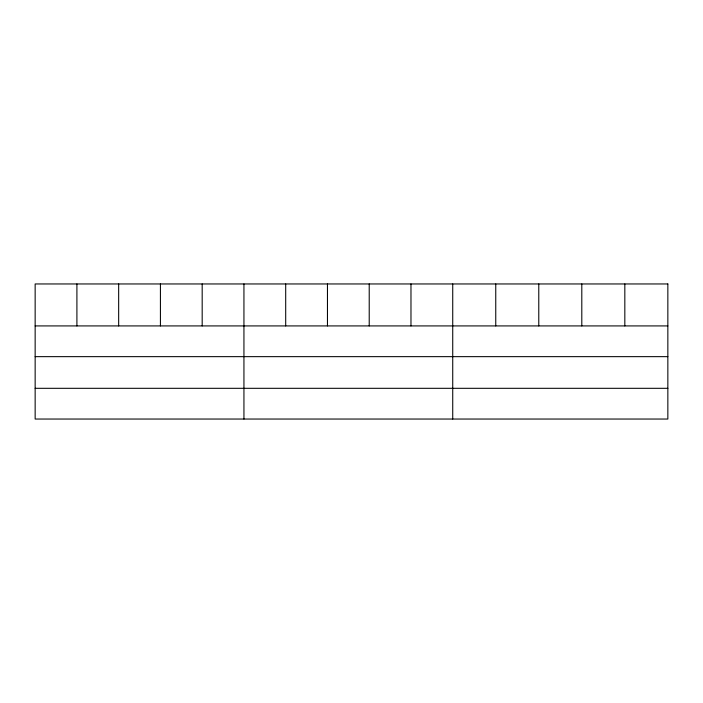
<?xml version="1.0" encoding="UTF-8"?>
<svg xmlns="http://www.w3.org/2000/svg" width="703" height="703" viewBox="0 0 703 703"><rect width="100%" height="100%" fill="white"/><g stroke="black" fill="none" stroke-linecap="round" stroke-linejoin="round"><path stroke-width="1.05" d="M35.15 325.92L667.85 325.92M35.15 356.649L667.85 356.649M35.15 388.311L667.85 388.311M624.826 283.959L624.826 325.92M581.803 283.959L581.803 325.92M538.779 283.959L538.779 325.92M495.756 283.959L495.756 325.92M452.732 283.959L452.732 419.041M410.974 283.959L410.974 325.92M369.216 283.959L369.216 325.92M327.457 283.959L327.457 325.92M285.699 283.959L285.699 325.92M243.941 283.959L243.941 419.041M202.183 283.959L202.183 325.92M160.425 283.959L160.425 325.92M118.666 283.959L118.666 325.92M76.908 283.959L76.908 325.92M667.85 283.959L35.15 283.959L35.15 419.041L667.85 419.041L667.85 283.959"/></g></svg>
